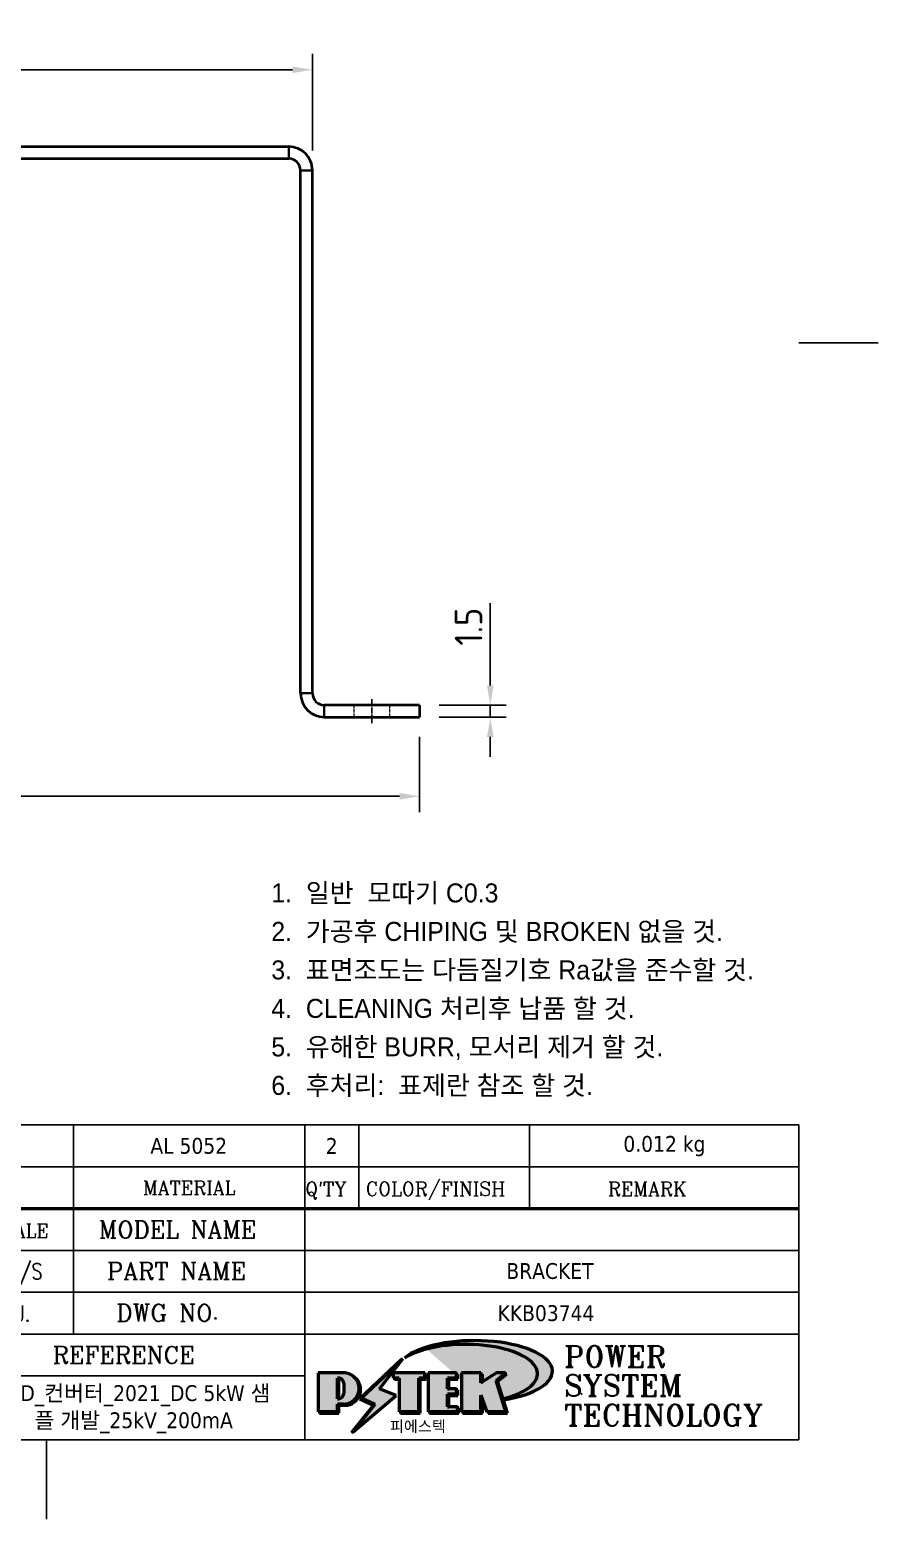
# Model space of a CAD drawing. Header units: millimetres. Extents: x 0 to 210, y 0 to 297.
# Drawn here: x 102.9 to 210, y 0 to 188 of the extents above; entities that cross this region are included whole.
import ezdxf
from ezdxf.enums import TextEntityAlignment as Align

# ---------------------------------------------------------------- set-up
doc = ezdxf.new("R2010")
doc.units = ezdxf.units.MM
doc.linetypes.add('CHAIN', pattern=[0.35429999999999995, 0.2362, -0.0295, 0.0591, -0.0295])
doc.linetypes.add('DASHED', pattern=[0.2067, 0.1654, -0.0413])
doc.layers.get('0').update_dxf_attribs({"color": 3, "lineweight": 25})
for name, color, linetype, lineweight in [('가려진 것(ISO)', 2, 'DASHED', 18), ('가시적인 것(ISO)', 3, 'Continuous', 40), ('가시적인 좁은 것(ISO)', 3, 'Continuous', 35), ('경계(ISO)', 7, 'Continuous', 25), ('기호(ISO)', 5, 'Continuous', 25), ('제목(ISO)', 5, 'Continuous', 50), ('중심선(ISO)', 1, 'Continuous', 25), ('치수(ISO)', 2, 'Continuous', 25), ('해치(ISO)', 7, 'Continuous', 18)]:
    doc.layers.add(name, color=color, linetype=linetype, lineweight=lineweight)
doc.styles.add('HAN_291', font='')
doc.styles.add('HAN_370', font='', dxfattribs={"width": 2})
doc.styles.add('ISO Proportional', font='arial.ttf')
doc.styles.add('RC_284', font='ROMANC.shx')
doc.styles.add('RC_287', font='ROMANC.shx')
doc.styles.add('RC_292', font='ROMANC.shx')
doc.styles.add('ROMANT_294', font='romant.shx')
doc.styles.add('치수 텍스트_PSTEK_POSCO', font='isocp.shx')
doc.styles.add('텍스트 스타일198', font='tahoma.ttf')
doc.styles.add('텍스트 스타일333', font='ROMANC.shx', dxfattribs={"width": 0.800000011920929})
doc.styles.get('HAN_291').set_extended_font_data('GulimChe')
doc.styles.get('HAN_370').set_extended_font_data('GulimChe')
doc.dimstyles.new('치수_PSTEK_POSCO', dxfattribs={"dimtxt": 3.5, "dimasz": 2.5, "dimexe": 2, "dimexo": 2.5, "dimgap": 1, "dimtad": 1, "dimrnd": 1e-08, "dimdsep": 46, "dimtxsty": '치수 텍스트_PSTEK_POSCO', "dimcen": 0.09, "dimdle": 10, "dimclrd": 7, "dimclre": 7, "dimclrt": 2, "dimadec": 1, "dimazin": 2, "dimtfac": 1, "dimtmove": 0, "dimatfit": 3, "dimfxl": 0, "dimtolj": 1, "dimlwd": -1, "dimlwe": -1, "dimarcsym": 0})

# ---------------------------------------------------------------- blocks, each defined once
blk = doc.blocks.new('경계 Default Border')
at = {"layer": '경계(ISO)', "flags": 128}
for points in [[(210, 148.5000038146973), (200, 148.5000038146973)], [(105, 0), (105, 10)]]:
    blk.add_lwpolyline(points, dxfattribs=at)
blk = doc.blocks.new('제목 블록 PSTEK')
for color, points in [(252, [(317.2195697678507, 17.0593801673321), (322.0326348870767, 21.62682475217465), (322.2781991042243, 21.94392121864296), (317.0471853425802, 16.97985676345368), (318.7512090904202, 16.1899260703855), (316.0018030350395, 12.71868385740789), (316.3356552234328, 13.00206718743325), (318.9235935156908, 16.2694494742633)]), (5, [(321.6183518841322, 17.4193704504104), (319.5281351041078, 18.24969419629727), (322.4505835294948, 22.02344462252142), (317.2195697678507, 17.0593801673321), (318.9235935156908, 16.2694494742633), (316.1741874603099, 12.79820726128571)]), (1, [(324.4839107253602, 19.60711530335299), (325.2419748254881, 19.60711530335299), (325.2419748254881, 20.25857663940324), (321.2266040451076, 20.25857663940324), (321.2266040451076, 19.60711530335299), (321.9846681452406, 19.60711530335299), (321.9846681452406, 15.3430047401139), (324.4839107253602, 15.3430047401139)]), (252, [(321.9846681452406, 19.60711530335299), (321.4042753185749, 19.60711530335299), (321.4042753185749, 19.45905590879572), (321.9846681452406, 19.45905590879572)]), (252, [(324.6615819988275, 19.45905590879572), (325.4196460989604, 19.45905590879572), (325.4196460989604, 20.11051724484596), (325.2419748254881, 20.11051724484596), (325.2419748254881, 19.60711530335299), (324.4839107253602, 19.60711530335299), (324.4839107253602, 15.3430047401139), (322.1623394187076, 15.3430047401139), (322.1623394187076, 15.19494534555726), (324.6615819988275, 15.19494534555726)]), (1, [(329.2277337269622, 20.25857663940324), (325.65654113025, 20.25857663940324), (325.65654113025, 15.3430047401139), (329.3580259941756, 15.3430047401139), (329.3580259941756, 15.9944660761648), (328.1137701654877, 15.9944660761648), (328.1137701654877, 17.56360607323003), (329.2277337269622, 17.56360607323003), (329.2277337269622, 18.25543873810179), (328.1137701654877, 18.25543873810179), (328.1137701654877, 19.60711530335299), (329.2277337269622, 19.60711530335299)]), (252, [(328.2914414389548, 19.45905590879572), (329.4054050004294, 19.45905590879572), (329.4054050004294, 20.11051724484596), (329.2277337269622, 20.11051724484596), (329.2277337269622, 19.60711530335299), (328.1137701654877, 19.60711530335299), (328.1137701654877, 18.25543873810179), (328.2914414389548, 18.25543873810179)]), (1, [(332.3312149849806, 20.25857663940324), (329.8592894925411, 20.25857663940324), (329.8592894925411, 15.3430047401139), (332.3312149849806, 15.3430047401139), (332.3312149849806, 17.4318630164523), (333.0701931098801, 15.3430047401139), (335.4855464857051, 15.3430047401139), (334.2514536401189, 19.30614745124769), (335.4379594596742, 20.25857663940324), (334.3071782107978, 20.25857663940324), (332.3312149849806, 18.99741471888304)]), (252, [(332.5088862584528, 20.1105172448466), (332.3312149849806, 20.1105172448466), (332.3312149849806, 18.99741471888368), (332.5088862584528, 19.11081371413894)]), (252, [(335.6156307331414, 20.11051724484596), (335.2535118015555, 20.11051724484596), (334.2514536401189, 19.30614745124769), (335.4855464857051, 15.3430047401139), (333.1954852176545, 15.3430047401139), (333.2478643833523, 15.19494534555726), (335.6632177591723, 15.19494534555726), (334.4291249135862, 19.15808805669106)]), (252, [(328.2914414389548, 17.41554667867274), (329.4054050004294, 17.41554667867274), (329.4054050004294, 18.10737934354514), (329.2277337269622, 18.10737934354514), (329.2277337269622, 17.56360607323003), (328.1137701654877, 17.56360607323003), (328.1137701654877, 15.9944660761648), (328.2914414389548, 15.9944660761648)]), (252, [(332.5088862584528, 16.92964231796647), (332.3312149849806, 17.43186301645164), (332.3312149849806, 15.3430047401139), (330.0369607660135, 15.3430047401139), (330.0369607660135, 15.19494534555726), (332.5088862584528, 15.19494534555726)]), (252, [(329.5356972676428, 15.8464066816075), (329.3580259941756, 15.8464066816075), (329.3580259941756, 15.3430047401139), (325.8342124037171, 15.3430047401139), (325.8342124037171, 15.19494534555726), (329.5356972676428, 15.19494534555726)])]:
    blk.add_hatch(color=color).paths.add_polyline_path(points)
h = blk.add_hatch(color=1)
edge = h.paths.add_edge_path(flags=0)
edge.add_line((314.2242174273352, 19.60711530335299), (314.2242174273352, 17.00126995915134))
edge.add_line((314.2242174273352, 17.00126995915134), (314.3485873187598, 17.00126995915134))
edge.add_arc((314.3485873187598, 17.6527312952023), 0.6514613360509371, 270, 360)
edge.add_line((315.0000486548106, 17.6527312952023), (315.0000486548106, 18.95565396730211))
edge.add_arc((314.3485873187598, 18.95565396730212), 0.6514613360508712, 0, 90)
edge.add_line((314.3485873187598, 19.60711530335299), (314.2242174273352, 19.60711530335299))
edge = h.paths.add_edge_path()
edge.add_arc((314.9847713324306, 18.28938669179658), 1.969189947606664, 269.9999999999959, 450)
edge.add_line((314.9847713324306, 20.25857663940318), (311.7664314776902, 20.25857663940324))
edge.add_line((311.7664314776902, 20.25857663940324), (311.7664314776902, 15.3430047401139))
edge.add_line((311.7664314776902, 15.3430047401139), (314.2242174273352, 15.3430047401139))
edge.add_line((314.2242174273352, 15.3430047401139), (314.2242174273352, 16.32019674418991))
edge.add_line((314.2242174273352, 16.32019674418991), (314.9847713324307, 16.32019674418991))
h = blk.add_hatch(color=252)
edge = h.paths.add_edge_path()
edge.add_arc((314.9847713324309, 18.28938669179657), 1.969189947606666, 270, 406.8278729790604)
edge.add_arc((315.1624426058984, 18.1413272972396), 1.969189947606962, -90, 53.560984836317004, ccw=False)
edge.add_line((315.1624426058984, 16.17213734963263), (314.4018887008024, 16.17213734963263))
edge.add_line((314.4018887008024, 16.17213734963263), (314.4018887008024, 15.19494534555726))
edge.add_line((314.4018887008024, 15.19494534555726), (311.9441027511573, 15.19494534555726))
edge.add_line((311.9441027511573, 15.19494534555726), (311.9441027511573, 15.3430047401139))
edge.add_line((311.9441027511573, 15.3430047401139), (314.2242174273352, 15.3430047401139))
edge.add_line((314.2242174273352, 15.3430047401139), (314.2242174273352, 16.32019674418991))
edge.add_line((314.2242174273352, 16.32019674418991), (314.9847713324309, 16.32019674418991))
h = blk.add_hatch(color=252)
edge = h.paths.add_edge_path()
edge.add_line((314.4018887008024, 19.45905590879572), (314.5262585922315, 19.45905590879572))
edge.add_arc((314.5262585922314, 18.80759457274939), 0.6514613360463194, 60.4189348879147, 90.00000000000318, ccw=False)
edge.add_arc((314.3485873187602, 18.95565396730057), 0.6514613360524251, 39.96992292766206, 90.00000000009999)
edge.add_line((314.3485873187591, 19.60711530335307), (314.2242174273352, 19.60711530335298))
edge.add_line((314.2242174273352, 19.60711530335299), (314.2242174273352, 17.00126995915134))
edge.add_line((314.2242174273352, 17.00126995915134), (314.3485873187591, 17.00126995915134))
edge.add_arc((314.3485873187568, 17.652731295233), 0.6514613360816299, 270.0000000002, 274.6930825552478)
edge.add_line((314.4018887008024, 17.0034541317032), (314.4018887008024, 19.45905590879572))
at = {"layer": '해치(ISO)'}
h = blk.add_hatch(color=140, dxfattribs=at)
edge = h.paths.add_edge_path()
edge.add_ellipse((330.3660919371412, 20.15576403068321), major_axis=(9.100907360794343, 0), ratio=0.4069904968023172, start_angle=301.3098473703837, end_angle=507.7436900681698)
edge.add_ellipse((331.5340919371412, 20.4634168429492), major_axis=(-9.82350664112931, 0), ratio=0.3942600559756514, start_angle=111.51207141178469, end_angle=334.47025347086895, ccw=False)
edge.add_line((335.1363447531188, 16.8601935978785), (335.0955236905705, 16.99119398620872))
at = {"color": 180}
for p, q in [((182.475792979055, 11.79100474011392), (182.4757929790549, 51.56524660363496)), ((182.4757929790549, 51.56524660363496), (372.4757929537551, 51.56524660363496)), ((189.2651435055721, 51.56524660363496), (189.2651435055722, 41.00524660363494)), ((215.2152739891528, 41.00524660363494), (215.2152739891528, 51.56524660363496)), ((280.8758854511282, 51.56524660363496), (280.8758854511282, 41.00524660363494)), ((310.0881549537552, 51.56524660363496), (310.0881549537553, 41.00524660363494)), ((316.9044520275131, 51.56524660363496), (316.9044520275127, 41.00524660363494)), ((338.4566026226726, 51.56524660363496), (338.4566026226727, 41.00524660363494)), ((372.4757929537551, 51.56524660363496), (372.4757929537551, 11.79100474011389)), ((182.475792979055, 46.2852466036349), (372.4757929537551, 46.28524660363492)), ((182.475792979055, 41.00524660363493), (206.451475290024, 41.00524660363493)), ((222.9401812389276, 11.79100474011392), (222.9401812389276, 41.00524660363494)), ((239.4288871878316, 11.79100474011392), (239.4288871878316, 41.00524660363494)), ((255.9175931367356, 11.79100474011392), (255.9175931367356, 41.00524660363494)), ((268.6918866058747, 41.00524660363494), (268.6918866058747, 30.44524660363498)), ((280.8758854511282, 41.00524660363494), (280.8758854511282, 25.16524660363502)), ((310.088154953755, 41.00524660363494), (310.088154953755, 11.79100474011392)), ((182.475792979055, 35.72524660363497), (206.451475290024, 35.72524660363497)), ((198.8621818849491, 12.02524660363491), (198.8621818849491, 35.72524660363497)), ((206.451475290024, 35.72524660363497), (372.4757929537551, 35.72524660363497)), ((182.475792979055, 31.77524660363492), (206.451475290024, 31.77524660363492)), ((255.917593136736, 30.44524660363498), (372.4757929537552, 30.44524660363501)), ((182.475792979055, 27.82524660363487), (206.451475290024, 27.82524660363487)), ((255.9175931367359, 25.16524660363502), (372.4757929537552, 25.165246603635)), ((268.6918866058744, 25.16524660363502), (268.6918866058744, 11.79100474011392)), ((182.475792979055, 23.87524660363505), (206.451475290024, 23.87524660363505)), ((182.475792979055, 19.92524660363478), (206.451475290024, 19.92524660363478)), ((255.9175931367359, 19.88524660363481), (310.0881549537553, 19.88524660363481)), ((182.475792979055, 15.97524660363496), (206.451475290024, 15.97524660363496)), ((206.451475290024, 16.74100474011396), (255.9175931367359, 16.74100474011396)), ((182.475792979055, 11.79100474011392), (372.4757929537551, 11.79100474011389))]:
    blk.add_line(p, q, dxfattribs=at)
at = {"color": 7, "lineweight": 50}
for p, q in [((206.4514752900237, 11.79100474011392), (206.4514752900237, 41.00524660363494)), ((206.451475290024, 41.00524660363494), (372.4757929537551, 41.00524660363496))]:
    blk.add_line(p, q, dxfattribs=at)
at = {"color": 7}
for p, q in [((322.2781991042243, 21.94392121864296), (317.0471853425802, 16.97985676345368)), ((322.4505835294948, 22.02344462252142), (317.2195697678507, 17.0593801673321)), ((317.2195697678507, 17.0593801673321), (322.0326348870767, 21.62682475217465)), ((319.5281351041078, 18.24969419629727), (322.4505835294948, 22.02344462252142)), ((322.0326348870767, 21.62682475217465), (322.2781991042243, 21.94392121864296)), ((311.7664314776902, 20.25900474011391), (311.7664314776902, 15.34300474011391)), ((314.9847713324309, 20.25857663940324), (311.7664314776902, 20.25857663940324)), ((314.9847713324309, 20.25857663940324), (311.7664314776902, 20.25857663940324)), ((311.7664314776902, 20.25857663940324), (311.7664314776902, 15.3430047401139)), ((314.2242174273352, 17.00126995915134), (314.2242174273352, 19.60711530335299)), ((314.2242174273352, 19.60711530335299), (314.3485873187591, 19.60711530335299)), ((314.3485873187591, 19.60711530335299), (314.2242174273352, 19.60711530335299)), ((314.2242174273352, 19.60711530335299), (314.2242174273352, 17.00126995915134)), ((314.2242174273352, 17.00126995915134), (314.2242174273352, 19.60711530335299)), ((314.2242174273352, 19.60711530335299), (314.3485873187591, 19.60711530335299)), ((314.4018887008024, 19.45905590879572), (314.5262585922314, 19.45905590879572)), ((314.4018887008024, 17.0034541317032), (314.4018887008024, 19.45905590879572)), ((315.0000486548106, 18.95565396730275), (315.0000486548106, 17.65273129520161)), ((315.0000486548106, 18.95565396730275), (315.0000486548106, 17.65273129520161)), ((325.2419748254881, 20.25857663940324), (321.2266040451076, 20.25857663940324)), ((321.2266040451076, 20.25857663940324), (321.2266040451076, 19.60711530335299)), ((325.2419748254881, 20.25857663940324), (321.2266040451076, 20.25857663940324)), ((321.2266040451076, 20.25857663940324), (321.2266040451076, 19.60711530335299)), ((321.2266040451076, 19.60711530335299), (321.9846681452406, 19.60711530335299)), ((321.2266040451076, 19.60711530335299), (321.9846681452406, 19.60711530335299)), ((321.4042753185749, 19.60711530335299), (321.4042753185749, 19.45905590879572)), ((321.9846681452406, 19.60711530335299), (321.4042753185749, 19.60711530335299)), ((321.4042753185749, 19.45905590879572), (321.9846681452406, 19.45905590879572)), ((321.9846681452406, 19.60711530335299), (321.9846681452406, 15.3430047401139)), ((321.9846681452406, 19.45905590879572), (321.9846681452406, 19.60711530335299)), ((321.9846681452406, 19.60711530335299), (321.9846681452406, 15.3430047401139)), ((324.4839107253602, 19.60711530335299), (325.2419748254881, 19.60711530335299)), ((324.4839107253602, 15.3430047401139), (324.4839107253602, 19.60711530335299)), ((325.2419748254881, 19.60711530335299), (324.4839107253602, 19.60711530335299)), ((324.4839107253602, 19.60711530335299), (324.4839107253602, 15.3430047401139)), ((324.4839107253602, 19.60711530335299), (325.2419748254881, 19.60711530335299)), ((324.4839107253602, 15.3430047401139), (324.4839107253602, 19.60711530335299)), ((324.6615819988275, 19.45905590879572), (325.4196460989604, 19.45905590879572)), ((324.6615819988275, 15.19494534555726), (324.6615819988275, 19.45905590879572)), ((325.2419748254881, 19.60711530335299), (325.2419748254881, 20.25857663940324)), ((325.2419748254881, 19.60711530335299), (325.2419748254881, 20.25857663940324)), ((325.4196460989604, 20.11051724484596), (325.2419748254881, 20.11051724484596)), ((325.2419748254881, 20.11051724484596), (325.2419748254881, 19.60711530335299)), ((325.4196460989604, 19.45905590879572), (325.4196460989604, 20.11051724484596)), ((329.2277337269622, 20.25857663940324), (325.65654113025, 20.25857663940324)), ((325.65654113025, 20.25857663940324), (325.65654113025, 15.3430047401139)), ((325.65654113025, 20.25857663940324), (325.65654113025, 15.3430047401139)), ((329.2277337269622, 20.25857663940324), (325.65654113025, 20.25857663940324)), ((328.1137701654877, 18.25543873810179), (328.1137701654877, 19.60711530335299)), ((328.1137701654877, 19.60711530335299), (329.2277337269622, 19.60711530335299)), ((329.2277337269622, 19.60711530335299), (328.1137701654877, 19.60711530335299)), ((328.1137701654877, 19.60711530335299), (328.1137701654877, 18.25543873810179)), ((328.1137701654877, 18.25543873810179), (328.1137701654877, 19.60711530335299)), ((328.1137701654877, 19.60711530335299), (329.2277337269622, 19.60711530335299)), ((328.2914414389548, 18.25543873810179), (328.2914414389548, 19.45905590879572)), ((328.2914414389548, 19.45905590879572), (329.4054050004294, 19.45905590879572)), ((329.2277337269622, 19.60711530335299), (329.2277337269622, 20.25857663940324)), ((329.2277337269622, 19.60711530335299), (329.2277337269622, 20.25857663940324)), ((329.4054050004294, 20.11051724484596), (329.2277337269622, 20.11051724484596)), ((329.2277337269622, 20.11051724484596), (329.2277337269622, 19.60711530335299)), ((329.4054050004294, 19.45905590879572), (329.4054050004294, 20.11051724484596)), ((332.3312149849806, 20.25857663940324), (329.8592894925411, 20.25857663940324)), ((329.8592894925411, 20.25857663940324), (329.8592894925411, 15.3430047401139)), ((329.8592894925411, 20.25857663940324), (329.8592894925411, 15.3430047401139)), ((332.3312149849806, 20.25857663940324), (329.8592894925411, 20.25857663940324)), ((334.3071782107978, 20.25857663940324), (332.3312149849806, 18.99741471888304)), ((332.3312149849806, 18.99741471888304), (332.3312149849806, 20.25857663940324)), ((334.3071782107978, 20.25857663940324), (332.3312149849806, 18.99741471888304)), ((332.3312149849806, 18.99741471888304), (332.3312149849806, 20.25857663940324)), ((332.5088862584528, 20.1105172448466), (332.3312149849806, 20.1105172448466)), ((332.3312149849806, 20.1105172448466), (332.3312149849806, 18.99741471888368)), ((332.3312149849806, 18.99741471888368), (332.5088862584528, 19.11081371413894)), ((332.5088862584528, 19.11081371413894), (332.5088862584528, 20.1105172448466)), ((334.2514536401189, 19.30614745124769), (335.4379594596742, 20.25857663940324)), ((334.2514536401189, 19.30614745124769), (335.4379594596742, 20.25857663940324)), ((335.2535118015555, 20.11051724484596), (334.2514536401189, 19.30614745124769)), ((335.4855464857051, 15.3430047401139), (334.2514536401189, 19.30614745124769)), ((334.2514536401189, 19.30614745124769), (335.4855464857051, 15.3430047401139)), ((335.4855464857051, 15.3430047401139), (334.2514536401189, 19.30614745124769)), ((335.4379594596742, 20.25857663940324), (334.3071782107978, 20.25857663940324)), ((335.4379594596742, 20.25857663940324), (334.3071782107978, 20.25857663940324)), ((334.4291249135862, 19.15808805669104), (335.6156307331414, 20.11051724484596)), ((335.6632177591723, 15.19494534555726), (334.4291249135862, 19.15808805669104)), ((335.6156307331414, 20.11051724484596), (335.2535118015555, 20.11051724484596)), ((314.3485873187591, 17.00126995915134), (314.2242174273352, 17.00126995915134)), ((314.2242174273352, 17.00126995915134), (314.3485873187591, 17.00126995915134)), ((314.3485873187591, 17.00126995915134), (314.2242174273352, 17.00126995915134)), ((316.1741874603099, 12.79820726128571), (321.6183518841322, 17.4193704504104)), ((317.0471853425802, 16.97985676345368), (318.7512090904202, 16.1899260703855)), ((318.9235935156908, 16.2694494742633), (317.2195697678507, 17.0593801673321)), ((317.2195697678507, 17.0593801673321), (318.9235935156908, 16.2694494742633)), ((321.6183518841322, 17.4193704504104), (319.5281351041078, 18.24969419629727)), ((329.2277337269622, 18.25543873810179), (328.1137701654877, 18.25543873810179)), ((328.1137701654877, 18.25543873810179), (328.2914414389548, 18.25543873810179)), ((329.2277337269622, 18.25543873810179), (328.1137701654877, 18.25543873810179)), ((328.1137701654877, 17.56360607323003), (329.2277337269622, 17.56360607323003)), ((328.1137701654877, 15.9944660761648), (328.1137701654877, 17.56360607323003)), ((329.2277337269622, 17.56360607323003), (328.1137701654877, 17.56360607323003)), ((328.1137701654877, 17.56360607323003), (328.1137701654877, 15.9944660761648)), ((328.1137701654877, 17.56360607323003), (329.2277337269622, 17.56360607323003)), ((328.1137701654877, 15.9944660761648), (328.1137701654877, 17.56360607323003)), ((328.2914414389548, 15.9944660761648), (328.2914414389548, 17.41554667867274)), ((328.2914414389548, 17.41554667867274), (329.4054050004294, 17.41554667867274)), ((329.2277337269622, 17.56360607323003), (329.2277337269622, 18.25543873810179)), ((329.2277337269622, 17.56360607323003), (329.2277337269622, 18.25543873810179)), ((329.4054050004294, 18.10737934354514), (329.2277337269622, 18.10737934354514)), ((329.2277337269622, 18.10737934354514), (329.2277337269622, 17.56360607323003)), ((329.4054050004294, 17.41554667867274), (329.4054050004294, 18.10737934354514)), ((332.3312149849806, 17.4318630164523), (333.0701931098801, 15.3430047401139)), ((332.3312149849806, 15.3430047401139), (332.3312149849806, 17.4318630164523)), ((332.5088862584528, 16.92964231796647), (332.3312149849806, 17.43186301645164)), ((332.3312149849806, 17.43186301645164), (332.3312149849806, 15.3430047401139)), ((332.3312149849806, 17.4318630164523), (333.0701931098801, 15.3430047401139)), ((332.3312149849806, 15.3430047401139), (332.3312149849806, 17.4318630164523)), ((332.5088862584528, 15.19494534555726), (332.5088862584528, 16.92964231796647)), ((345.0447381189468, 17.50375595811051), (344.9867755289346, 17.689895936919)), ((311.7664314776902, 15.3430047401139), (314.2242174273352, 15.3430047401139)), ((311.7664314776902, 15.3430047401139), (314.2242174273352, 15.3430047401139)), ((314.2242174273352, 15.3430047401139), (311.9441027511573, 15.3430047401139)), ((311.9441027511573, 15.3430047401139), (311.9441027511573, 15.19494534555726)), ((311.9441027511573, 15.19494534555726), (314.4018887008024, 15.19494534555726)), ((314.2242174273352, 16.32019674418991), (314.9847713324309, 16.32019674418991)), ((314.2242174273352, 15.3430047401139), (314.2242174273352, 16.32019674418991)), ((314.9847713324309, 16.32019674418991), (314.2242174273352, 16.32019674418991)), ((314.2242174273352, 16.32019674418991), (314.2242174273352, 15.3430047401139)), ((314.2242174273352, 16.32019674418991), (314.9847713324309, 16.32019674418991)), ((314.2242174273352, 15.3430047401139), (314.2242174273352, 16.32019674418991)), ((314.4018887008024, 16.17213734963263), (315.162442605898, 16.17213734963263)), ((314.4018887008024, 15.19494534555726), (314.4018887008024, 16.17213734963263)), ((318.7512090904202, 16.1899260703855), (316.0018030350395, 12.71868385740789)), ((318.9235935156908, 16.2694494742633), (316.1741874603099, 12.79820726128571)), ((316.3356552234328, 13.00206718743325), (318.9235935156908, 16.2694494742633)), ((321.9846681452406, 15.3430047401139), (324.4839107253602, 15.3430047401139)), ((321.9846681452406, 15.3430047401139), (324.4839107253602, 15.3430047401139)), ((324.4839107253602, 15.3430047401139), (322.1623394187076, 15.3430047401139)), ((322.1623394187076, 15.3430047401139), (322.1623394187076, 15.19494534555726)), ((322.1623394187076, 15.19494534555726), (324.6615819988275, 15.19494534555726)), ((325.65654113025, 15.3430047401139), (329.3580259941756, 15.3430047401139)), ((325.65654113025, 15.3430047401139), (329.3580259941756, 15.3430047401139)), ((329.3580259941756, 15.3430047401139), (325.8342124037171, 15.3430047401139)), ((325.8342124037171, 15.3430047401139), (325.8342124037171, 15.19494534555726)), ((325.8342124037171, 15.19494534555726), (329.5356972676428, 15.19494534555726)), ((329.3580259941756, 15.9944660761648), (328.1137701654877, 15.9944660761648)), ((328.1137701654877, 15.9944660761648), (328.2914414389548, 15.9944660761648)), ((329.3580259941756, 15.9944660761648), (328.1137701654877, 15.9944660761648)), ((329.3580259941756, 15.3430047401139), (329.3580259941756, 15.9944660761648)), ((329.3580259941756, 15.3430047401139), (329.3580259941756, 15.9944660761648)), ((329.5356972676428, 15.8464066816075), (329.3580259941756, 15.8464066816075)), ((329.3580259941756, 15.8464066816075), (329.3580259941756, 15.3430047401139)), ((329.5356972676428, 15.19494534555726), (329.5356972676428, 15.8464066816075)), ((329.8592894925411, 15.3430047401139), (332.3312149849806, 15.3430047401139)), ((329.8592894925411, 15.3430047401139), (332.3312149849806, 15.3430047401139)), ((332.3312149849806, 15.3430047401139), (330.0369607660135, 15.3430047401139)), ((330.0369607660135, 15.3430047401139), (330.0369607660135, 15.19494534555726)), ((330.0369607660135, 15.19494534555726), (332.5088862584528, 15.19494534555726)), ((333.0701931098801, 15.3430047401139), (335.4855464857051, 15.3430047401139)), ((333.0701931098801, 15.3430047401139), (335.4855464857051, 15.3430047401139)), ((335.4855464857051, 15.3430047401139), (333.1954852176545, 15.3430047401139)), ((333.1954852176545, 15.3430047401139), (333.2478643833523, 15.19494534555726)), ((333.2478643833523, 15.19494534555726), (335.6632177591723, 15.19494534555726)), ((316.0018030350395, 12.71868385740789), (316.3356552234328, 13.00206718743325))]:
    blk.add_line(p, q, dxfattribs=at)
at = {"color": 5}
for p, q in [((322.4505835294948, 22.02344462252142), (317.2195697678507, 17.0593801673321)), ((319.5281351041078, 18.24969419629727), (322.4505835294948, 22.02344462252142)), ((316.1741874603099, 12.79820726128571), (321.6183518841322, 17.4193704504104)), ((317.2195697678507, 17.0593801673321), (318.9235935156908, 16.2694494742633)), ((321.6183518841322, 17.4193704504104), (319.5281351041078, 18.24969419629727)), ((318.9235935156908, 16.2694494742633), (316.1741874603099, 12.79820726128571))]:
    blk.add_line(p, q, dxfattribs=at)
at = {"color": 1}
for p, q in [((314.9847713324309, 20.25857663940324), (311.7664314776902, 20.25857663940324)), ((311.7664314776902, 20.25857663940324), (311.7664314776902, 15.3430047401139)), ((314.2242174273352, 17.00126995915134), (314.2242174273352, 19.60711530335299)), ((314.2242174273352, 19.60711530335299), (314.3485873187591, 19.60711530335299)), ((315.0000486548106, 18.95565396730275), (315.0000486548106, 17.65273129520161)), ((325.2419748254881, 20.25857663940324), (321.2266040451076, 20.25857663940324)), ((321.2266040451076, 20.25857663940324), (321.2266040451076, 19.60711530335299)), ((321.2266040451076, 19.60711530335299), (321.9846681452406, 19.60711530335299)), ((321.9846681452406, 19.60711530335299), (321.9846681452406, 15.3430047401139)), ((324.4839107253602, 19.60711530335299), (325.2419748254881, 19.60711530335299)), ((324.4839107253602, 15.3430047401139), (324.4839107253602, 19.60711530335299)), ((325.2419748254881, 19.60711530335299), (325.2419748254881, 20.25857663940324)), ((329.2277337269622, 20.25857663940324), (325.65654113025, 20.25857663940324)), ((325.65654113025, 20.25857663940324), (325.65654113025, 15.3430047401139)), ((328.1137701654877, 18.25543873810179), (328.1137701654877, 19.60711530335299)), ((328.1137701654877, 19.60711530335299), (329.2277337269622, 19.60711530335299)), ((329.2277337269622, 19.60711530335299), (329.2277337269622, 20.25857663940324)), ((332.3312149849806, 20.25857663940324), (329.8592894925411, 20.25857663940324)), ((329.8592894925411, 20.25857663940324), (329.8592894925411, 15.3430047401139)), ((334.3071782107978, 20.25857663940324), (332.3312149849806, 18.99741471888304)), ((332.3312149849806, 18.99741471888304), (332.3312149849806, 20.25857663940324)), ((334.2514536401189, 19.30614745124769), (335.4379594596742, 20.25857663940324)), ((335.4855464857051, 15.3430047401139), (334.2514536401189, 19.30614745124769)), ((335.4379594596742, 20.25857663940324), (334.3071782107978, 20.25857663940324)), ((314.3485873187591, 17.00126995915134), (314.2242174273352, 17.00126995915134)), ((329.2277337269622, 18.25543873810179), (328.1137701654877, 18.25543873810179)), ((328.1137701654877, 17.56360607323003), (329.2277337269622, 17.56360607323003)), ((328.1137701654877, 15.9944660761648), (328.1137701654877, 17.56360607323003)), ((329.2277337269622, 17.56360607323003), (329.2277337269622, 18.25543873810179)), ((332.3312149849806, 17.4318630164523), (333.0701931098801, 15.3430047401139)), ((332.3312149849806, 15.3430047401139), (332.3312149849806, 17.4318630164523)), ((311.7664314776902, 15.3430047401139), (314.2242174273352, 15.3430047401139)), ((314.2242174273352, 16.32019674418991), (314.9847713324309, 16.32019674418991)), ((314.2242174273352, 15.3430047401139), (314.2242174273352, 16.32019674418991)), ((321.9846681452406, 15.3430047401139), (324.4839107253602, 15.3430047401139)), ((325.65654113025, 15.3430047401139), (329.3580259941756, 15.3430047401139)), ((329.3580259941756, 15.9944660761648), (328.1137701654877, 15.9944660761648)), ((329.3580259941756, 15.3430047401139), (329.3580259941756, 15.9944660761648)), ((329.8592894925411, 15.3430047401139), (332.3312149849806, 15.3430047401139)), ((333.0701931098801, 15.3430047401139), (335.4855464857051, 15.3430047401139))]:
    blk.add_line(p, q, dxfattribs=at)
at = {"color": 7}
for centre, radius, start, end in [((314.3485873187598, 18.95565396730211), 0.6514613360508712, 0, 90), ((314.3485873187602, 18.95565396730057), 0.6514613360524251, 39.96992292766117, 90), ((314.3485873187598, 18.95565396730212), 0.6514613360508712, 0, 90), ((314.5262585922314, 18.80759457274939), 0.6514613360463193, 60.41893488791137, 90), ((314.9847713324309, 18.28938669179658), 1.969189947606665, 270, 90), ((314.9847713324309, 18.28938669179658), 1.969189947606665, 270, 90), ((314.9847713324307, 18.2893866917965), 1.969189947606594, 270, 46.82787297909833), ((315.1624426058984, 18.1413272972396), 1.969189947606961, 270, 53.56098483636067), ((314.3485873187597, 17.65273129520228), 0.6514613360509381, 270, 0), ((314.3485873187598, 17.6527312952023), 0.6514613360509381, 270, 0), ((314.3485873187568, 17.652731295233), 0.6514613360816299, 270, 274.6930825552478)]:
    blk.add_arc(centre, radius, start, end, dxfattribs=at)
at = {"color": 1}
for centre, radius, start, end in [((314.3485873187598, 18.95565396730211), 0.6514613360508712, 0, 90), ((314.9847713324309, 18.28938669179657), 1.969189947606665, 270, 90), ((314.3485873187598, 17.6527312952023), 0.6514613360509381, 270, 0)]:
    blk.add_arc(centre, radius, start, end, dxfattribs=at)
at = {"layer": '제목(ISO)', "lineweight": 18}
blk.add_line((182.475792979055, 35.72500474011393), (182.475792979055, 11.79100474011392), dxfattribs=at)
at = {"layer": '제목(ISO)'}
for p, q in [((322.2781991042243, 21.94392121864296), (317.0471853425802, 16.97985676345368)), ((322.4505835294948, 22.02344462252142), (317.2195697678507, 17.0593801673321)), ((317.2195697678507, 17.0593801673321), (322.0326348870767, 21.62682475217465)), ((319.5281351041078, 18.24969419629727), (322.4505835294948, 22.02344462252142)), ((322.0326348870767, 21.62682475217465), (322.2781991042243, 21.94392121864296)), ((314.9847713324306, 20.25857663940324), (311.7664314776902, 20.25857663940324)), ((311.7664314776902, 20.25857663940324), (311.7664314776902, 15.3430047401139)), ((314.2242174273352, 17.00126995915134), (314.2242174273352, 19.60711530335299)), ((314.2242174273352, 19.60711530335299), (314.3485873187598, 19.60711530335299)), ((314.3485873187591, 19.60711530335299), (314.2242174273352, 19.60711530335299)), ((314.2242174273352, 19.60711530335299), (314.2242174273352, 17.00126995915134)), ((314.4018887008024, 19.45905590879572), (314.5262585922314, 19.45905590879572)), ((314.4018887008024, 17.0034541317032), (314.4018887008024, 19.45905590879572)), ((315.0000486548106, 18.95565396730211), (315.0000486548106, 17.6527312952023)), ((325.2419748254881, 20.25857663940324), (321.2266040451076, 20.25857663940324)), ((321.2266040451076, 20.25857663940324), (321.2266040451076, 19.60711530335299)), ((321.2266040451076, 19.60711530335299), (321.9846681452406, 19.60711530335299)), ((321.9846681452406, 19.60711530335299), (321.4042753185749, 19.60711530335299)), ((321.4042753185749, 19.60711530335299), (321.4042753185749, 19.45905590879572)), ((321.4042753185749, 19.45905590879572), (321.9846681452406, 19.45905590879572)), ((321.9846681452406, 19.60711530335299), (321.9846681452406, 15.3430047401139)), ((321.9846681452406, 19.45905590879572), (321.9846681452406, 19.60711530335299)), ((324.4839107253602, 19.60711530335299), (325.2419748254881, 19.60711530335299)), ((324.4839107253602, 15.3430047401139), (324.4839107253602, 19.60711530335299)), ((325.2419748254881, 19.60711530335299), (324.4839107253602, 19.60711530335299)), ((324.4839107253602, 19.60711530335299), (324.4839107253602, 15.3430047401139)), ((324.6615819988275, 19.45905590879572), (325.4196460989604, 19.45905590879572)), ((324.6615819988275, 15.19494534555726), (324.6615819988275, 19.45905590879572)), ((325.2419748254881, 19.60711530335299), (325.2419748254881, 20.25857663940324)), ((325.4196460989604, 20.11051724484596), (325.2419748254881, 20.11051724484596)), ((325.2419748254881, 20.11051724484596), (325.2419748254881, 19.60711530335299)), ((325.4196460989604, 19.45905590879572), (325.4196460989604, 20.11051724484596)), ((329.2277337269622, 20.25857663940324), (325.65654113025, 20.25857663940324)), ((325.65654113025, 20.25857663940324), (325.65654113025, 15.3430047401139)), ((328.1137701654877, 18.25543873810179), (328.1137701654877, 19.60711530335299)), ((328.1137701654877, 19.60711530335299), (329.2277337269622, 19.60711530335299)), ((329.2277337269622, 19.60711530335299), (328.1137701654877, 19.60711530335299)), ((328.1137701654877, 19.60711530335299), (328.1137701654877, 18.25543873810179)), ((328.2914414389548, 19.45905590879572), (329.4054050004294, 19.45905590879572)), ((328.2914414389548, 18.25543873810179), (328.2914414389548, 19.45905590879572)), ((329.2277337269622, 19.60711530335299), (329.2277337269622, 20.25857663940324)), ((329.4054050004294, 20.11051724484596), (329.2277337269622, 20.11051724484596)), ((329.2277337269622, 20.11051724484596), (329.2277337269622, 19.60711530335299)), ((329.4054050004294, 19.45905590879572), (329.4054050004294, 20.11051724484596)), ((332.3312149849806, 20.25857663940324), (329.8592894925411, 20.25857663940324)), ((329.8592894925411, 20.25857663940324), (329.8592894925411, 15.3430047401139)), ((334.3071782107978, 20.25857663940324), (332.3312149849806, 18.99741471888304)), ((332.3312149849806, 18.99741471888304), (332.3312149849806, 20.25857663940324)), ((332.5088862584528, 20.1105172448466), (332.3312149849806, 20.1105172448466)), ((332.3312149849806, 20.1105172448466), (332.3312149849806, 18.99741471888368)), ((332.3312149849806, 18.99741471888368), (332.5088862584528, 19.11081371413894)), ((332.5088862584528, 19.11081371413894), (332.5088862584528, 20.1105172448466)), ((334.2514536401189, 19.30614745124769), (335.4379594596742, 20.25857663940324)), ((335.2535118015555, 20.11051724484596), (334.2514536401189, 19.30614745124769)), ((335.4855464857051, 15.3430047401139), (334.2514536401189, 19.30614745124769)), ((334.2514536401189, 19.30614745124769), (335.4855464857051, 15.3430047401139)), ((335.4379594596742, 20.25857663940324), (334.3071782107978, 20.25857663940324)), ((334.4291249135862, 19.15808805669106), (335.6156307331414, 20.11051724484596)), ((335.6632177591723, 15.19494534555726), (334.4291249135862, 19.15808805669106)), ((335.6156307331414, 20.11051724484596), (335.2535118015555, 20.11051724484596)), ((314.3485873187598, 17.00126995915134), (314.2242174273352, 17.00126995915134)), ((314.2242174273352, 17.00126995915134), (314.3485873187591, 17.00126995915134)), ((316.1741874603099, 12.79820726128571), (321.6183518841322, 17.4193704504104)), ((317.0471853425802, 16.97985676345368), (318.7512090904202, 16.1899260703855)), ((317.2195697678507, 17.0593801673321), (318.9235935156908, 16.2694494742633)), ((318.9235935156908, 16.2694494742633), (317.2195697678507, 17.0593801673321)), ((321.6183518841322, 17.4193704504104), (319.5281351041078, 18.24969419629727)), ((329.2277337269622, 18.25543873810179), (328.1137701654877, 18.25543873810179)), ((328.1137701654877, 18.25543873810179), (328.2914414389548, 18.25543873810179)), ((328.1137701654877, 15.9944660761648), (328.1137701654877, 17.56360607323003)), ((328.1137701654877, 17.56360607323003), (329.2277337269622, 17.56360607323003)), ((329.2277337269622, 17.56360607323003), (328.1137701654877, 17.56360607323003)), ((328.1137701654877, 17.56360607323003), (328.1137701654877, 15.9944660761648)), ((328.2914414389548, 17.41554667867274), (329.4054050004294, 17.41554667867274)), ((328.2914414389548, 15.9944660761648), (328.2914414389548, 17.41554667867274)), ((329.2277337269622, 17.56360607323003), (329.2277337269622, 18.25543873810179)), ((329.4054050004294, 18.10737934354514), (329.2277337269622, 18.10737934354514)), ((329.2277337269622, 18.10737934354514), (329.2277337269622, 17.56360607323003)), ((329.4054050004294, 17.41554667867274), (329.4054050004294, 18.10737934354514)), ((332.3312149849806, 15.3430047401139), (332.3312149849806, 17.4318630164523)), ((332.3312149849806, 17.4318630164523), (333.0701931098801, 15.3430047401139)), ((332.5088862584528, 16.92964231796647), (332.3312149849806, 17.43186301645164)), ((332.3312149849806, 17.43186301645164), (332.3312149849806, 15.3430047401139)), ((332.5088862584528, 15.19494534555726), (332.5088862584528, 16.92964231796647)), ((311.7664314776902, 15.3430047401139), (314.2242174273352, 15.3430047401139)), ((314.2242174273352, 15.3430047401139), (311.9441027511573, 15.3430047401139)), ((311.9441027511573, 15.3430047401139), (311.9441027511573, 15.19494534555726)), ((311.9441027511573, 15.19494534555726), (314.4018887008024, 15.19494534555726)), ((314.2242174273352, 15.3430047401139), (314.2242174273352, 16.32019674418991)), ((314.2242174273352, 16.32019674418991), (314.9847713324307, 16.32019674418991)), ((314.9847713324309, 16.32019674418991), (314.2242174273352, 16.32019674418991)), ((314.2242174273352, 16.32019674418991), (314.2242174273352, 15.3430047401139)), ((314.4018887008024, 15.19494534555726), (314.4018887008024, 16.17213734963263)), ((314.4018887008024, 16.17213734963263), (315.1624426058984, 16.17213734963263)), ((318.7512090904202, 16.1899260703855), (316.0018030350395, 12.71868385740789)), ((318.9235935156908, 16.2694494742633), (316.1741874603099, 12.79820726128571)), ((316.3356552234328, 13.00206718743325), (318.9235935156908, 16.2694494742633)), ((321.9846681452406, 15.3430047401139), (324.4839107253602, 15.3430047401139)), ((324.4839107253602, 15.3430047401139), (322.1623394187076, 15.3430047401139)), ((322.1623394187076, 15.3430047401139), (322.1623394187076, 15.19494534555726)), ((322.1623394187076, 15.19494534555726), (324.6615819988275, 15.19494534555726)), ((325.65654113025, 15.3430047401139), (329.3580259941756, 15.3430047401139)), ((329.3580259941756, 15.3430047401139), (325.8342124037171, 15.3430047401139)), ((325.8342124037171, 15.3430047401139), (325.8342124037171, 15.19494534555726)), ((325.8342124037171, 15.19494534555726), (329.5356972676428, 15.19494534555726)), ((329.3580259941756, 15.9944660761648), (328.1137701654877, 15.9944660761648)), ((328.1137701654877, 15.9944660761648), (328.2914414389548, 15.9944660761648)), ((329.3580259941756, 15.3430047401139), (329.3580259941756, 15.9944660761648)), ((329.5356972676428, 15.8464066816075), (329.3580259941756, 15.8464066816075)), ((329.3580259941756, 15.8464066816075), (329.3580259941756, 15.3430047401139)), ((329.5356972676428, 15.19494534555726), (329.5356972676428, 15.8464066816075)), ((329.8592894925411, 15.3430047401139), (332.3312149849806, 15.3430047401139)), ((332.3312149849806, 15.3430047401139), (330.0369607660135, 15.3430047401139)), ((330.0369607660135, 15.3430047401139), (330.0369607660135, 15.19494534555726)), ((330.0369607660135, 15.19494534555726), (332.5088862584528, 15.19494534555726)), ((333.0701931098801, 15.3430047401139), (335.4855464857051, 15.3430047401139)), ((335.4855464857051, 15.3430047401139), (333.1954852176545, 15.3430047401139)), ((333.1954852176545, 15.3430047401139), (333.2478643833523, 15.19494534555726)), ((333.2478643833523, 15.19494534555726), (335.6632177591723, 15.19494534555726)), ((316.0018030350395, 12.71868385740789), (316.3356552234328, 13.00206718743325))]:
    blk.add_line(p, q, dxfattribs=at)
at = {"layer": '제목(ISO)', "color": 4}
blk.add_line((335.1363447531188, 16.8601935978785), (335.0955236905705, 16.99119398620872), dxfattribs=at)
at = {"layer": '제목(ISO)'}
for centre, radius, start, end in [((314.3485873187598, 18.95565396730212), 0.6514613360508712, 0, 90), ((314.3485873187602, 18.95565396730057), 0.6514613360524251, 39.96992292766117, 90), ((314.5262585922314, 18.80759457274939), 0.6514613360463193, 60.41893488791137, 90), ((314.9847713324306, 18.28938669179658), 1.969189947606664, 46.82787297909431, 90), ((314.9847713324307, 18.2893866917965), 1.969189947606594, 270, 46.82787297909833), ((314.9847713324309, 18.28938669179657), 1.969189947606666, 270, 46.8278729790603), ((315.1624426058984, 18.1413272972396), 1.969189947606962, 270, 53.56098483631701), ((314.3485873187598, 17.6527312952023), 0.6514613360509371, 270, 0), ((314.3485873187568, 17.652731295233), 0.6514613360816299, 270, 274.6930825552478)]:
    blk.add_arc(centre, radius, start, end, dxfattribs=at)
at = {"layer": '제목(ISO)', "color": 4}
for centre, major_axis, ratio, start_param, end_param in [((331.5340919371412, 20.4634168429492), (9.82350664112931, 0), 0.3942600559756514, 5.087845455444478, 8.97919982663645), ((330.3660919371412, 20.15576403068321), (9.100907360794343, 0), 0.4069904968023172, 5.258848905294775, 8.861799147915196)]:
    blk.add_ellipse(centre, major_axis=major_axis, ratio=ratio, start_param=start_param, end_param=end_param, dxfattribs=at)
at = {"color": 2}
for s, height, style, p in [('NO', 1.742399930953979, 'RC_284', (184.135398793432, 42.62317362549192)), ('PART NO', 1.742399930953979, 'RC_284', (195.3359407378685, 42.62317362549192)), ('DESCRIPTION', 1.742399930953979, 'RC_284', (240.4025565652523, 42.62317362549192)), ("Q'TY", 1.742399930953979, 'RC_284', (310.1440786515383, 42.62317362549192)), ('COLOR/FINISH', 1.742399930953979, 'RC_284', (317.7725341324144, 42.62317362549192)), ('REMARK', 1.742399930953979, 'RC_284', (348.346649953877, 42.62317362549192)), (' TOLERANCE', 1.899999976158142, 'RC_287', (184.0872874387979, 37.00893196870329)), ('DRAWN', 1.899999976158142, 'RC_287', (208.9766620976279, 37.00893196870329)), ('CHECKED', 1.899999976158142, 'RC_287', (223.6856844514997, 37.00893196870329)), ('APPROVED', 1.899999976158142, 'RC_287', (239.7795453577791, 37.00893196870329)), ('UNIT', 1.742399930953979, 'RC_284', (259.1652673287452, 37.34317362549218)), ('SCALE', 1.742399930953979, 'RC_284', (270.2934779252897, 37.34317362549218)), ('MODEL NAME', 2.178000062704086, 'RC_292', (284.096330289083, 37.25462520371384)), ('    ~ 6', 2.000000029802322, 'HAN_291', (183.7721304966814, 32.8176515608431)), ('0.08', 2.000000029802322, 'HAN_291', (200.5467345600617, 33.09873600004101)), ('PART NAME', 2.178000062704086, 'RC_292', (285.1416959765849, 32.03045329421792)), ('mm', 1.742399930953979, 'RC_284', (259.6505418159997, 32.3543089683787)), ('  7 ~ 30', 2.000000029802322, 'HAN_291', (183.7721304966814, 28.70538114822415)), ('0.1', 2.000000029802322, 'HAN_291', (200.5467345600617, 28.98646558742206)), (' DWG NO.', 2.178000062704086, 'RC_292', (284.8124284083233, 26.75045329421772)), (' 31 ~ 120', 2.000000029802322, 'HAN_291', (183.7721304966814, 24.82628181916237)), ('0.2', 2.000000029802322, 'HAN_291', (200.5467345600617, 25.10736625836028)), ('121 ~ 300', 2.000000029802322, 'HAN_291', (183.7721304966814, 21.21401206133254)), ('0.4', 2.000000029802322, 'HAN_291', (200.5467345600617, 20.99509650053045)), ('SIZE', 1.742399930953979, 'RC_284', (259.1652673287452, 21.69497768947366)), ('REFERENCE', 2.178000062704086, 'RC_292', (278.2741065029841, 21.43214925458022)), ('301 ~ 600', 2.000000029802322, 'HAN_291', (183.7721304966814, 16.83491273227077)), ('0.6', 2.000000029802322, 'HAN_291', (200.5467345600617, 17.11599717146868)), ('601 ~ 1200', 2.000000029802322, 'HAN_291', (183.6802025156883, 12.84759660881125)), ('0.8', 2.000000029802322, 'HAN_291', (200.6097246063884, 13.05732192299702))]:
    blk.add_text(s, height=height, dxfattribs=dict(at, style=style)).set_placement(p)
at = {"color": 2, "style": 'RC_284'}
blk.add_text('MATERIAL', height=1.742399930953979, dxfattribs=at).set_placement((295.4820202024417, 43.64524660363492), align=Align.MIDDLE_CENTER)
at = {"color": 7, "style": '텍스트 스타일333', "width": 0.7999999523162842}
blk.add_text('N/S', height=2.000000029802322, dxfattribs=at).set_placement((274.7838860285014, 33.08524660363496), align=Align.MIDDLE_CENTER)
at = {"color": 2, "style": '텍스트 스타일333', "width": 0.7999999523162842}
blk.add_text('3rd ANGLE PROJ.', height=2.000000029802322, dxfattribs=at).set_placement((256.8430306642954, 26.76148381654429))
at = {"color": 7, "style": 'ROMANT_294'}
for s, p in [('POWER', (342.82727231297, 20.97115304607566)), ('SYSTEM', (342.82727231297, 17.3284636719184)), ('TECHNOLOGY', (342.82727231297, 13.57194088644453))]:
    blk.add_text(s, height=2.700000107288361, dxfattribs=at).set_placement(p)
at = {"color": 7, "insert": (320.8519732224835, 14.21236326823155), "char_height": 1.400000005960464, "attachment_point": 1, "line_spacing_factor": 0.3319999873638153, "style": 'HAN_370'}
blk.add_mtext('\\fHY견고딕|b0|i0;\\H1.4000;피에스텍', dxfattribs=at)
at = {"layer": '제목(ISO)', "color": 7, "style": '텍스트 스타일198'}
for tag, p in [('부품_번호_001', (195.7688817100499, 47.68004260673702)), ('설명_001', (232.1793731214165, 47.92245856837096)), ('재질_001', (290.6002202955571, 47.92524659519488)), ("3._Q'TY_001", (312.7327037528258, 47.90442725317898)), ('질량\\P3;_001', (350.3046145979153, 48.1643332325385)), ('제목_001', (335.5349605824892, 32.12134217035067)), ('부품_번호_001', (334.4281219632819, 26.8052465951949)), ('설계자_001', (210.6823963971569, 25.23312566343435)), ('프로젝트_001', (270.7869744034184, 16.70626985185461)), ('시트_크기_001', (260.7634369704525, 14.8381256569732)), ('작성_날짜_001', (207.6944850220393, 13.26600473167383)), ('프로젝트_002', (275.9720940669809, 13.2823906132031))]:
    blk.add_attdef(tag, p, '', height=2.000000029802322, dxfattribs=at)
for tag, p in [('4._COLOR', (327.6805273250926, 48.92524660363493)), ('1._MODEL_NAME', (341.233897335037, 38.36524660363497)), ('점검자', (231.1845342133799, 26.23312567187446)), ('엔지니어링_승인자', (247.673240162284, 26.23312567187446)), ('점검_날짜', (231.1845342133799, 14.26600474011394)), ('엔지니어링_승인_날짜', (247.6732401622839, 14.26600474011394))]:
    blk.add_attdef(tag, text='', height=2.000000029802322, dxfattribs=at).set_placement(p, align=Align.MIDDLE_CENTER)
blk = doc.blocks.new('*D23')
at = {"layer": 'Defpoints', "color": 0}
for p in [(138.5812764722251, 182.9523005962012), (58.58127647222506, 170.247190007816), (138.5812764722251, 170.2471900078159)]:
    blk.add_point(p, dxfattribs=at)
at = {"layer": '치수(ISO)', "color": 7}
for p, q in [((58.58127647222506, 172.747190007816), (58.58127647222506, 184.9523005962012)), ((138.5812764722251, 172.7471900078159), (138.5812764722251, 184.9523005962012)), ((61.08127647222506, 182.9523005962012), (136.0812764722251, 182.9523005962012))]:
    blk.add_line(p, q, dxfattribs=at)
for points in [[(61.08127647222506, 183.3689672628679), (61.08127647222506, 182.5356339295346), (58.58127647222506, 182.9523005962012)], [(136.0812764722251, 183.3689672628679), (136.0812764722251, 182.5356339295346), (138.5812764722251, 182.9523005962012)]]:
    blk.add_solid(points, dxfattribs=at)
at = {"layer": '치수(ISO)', "color": 2, "insert": (91.65489851946916, 185.7023005962012), "char_height": 3.5, "attachment_point": 4, "style": '치수 텍스트_PSTEK_POSCO'}
blk.add_mtext('\\A1;80', dxfattribs=at)
blk = doc.blocks.new('*D28')
at = {"layer": 'Defpoints', "color": 0}
for p in [(152.0812764722249, 102.7471900078159), (161.0334683754304, 102.7471900078159), (152.0812764722249, 101.2471900078159)]:
    blk.add_point(p, dxfattribs=at)
at = {"layer": '치수(ISO)', "color": 7}
for p, q in [((161.0334683754304, 105.2471900078159), (161.0334683754304, 115.605129510508)), ((154.5812764722249, 102.7471900078159), (163.0334683754304, 102.7471900078159)), ((161.0334683754304, 101.2471900078159), (161.0334683754304, 102.7471900078159)), ((154.5812764722249, 101.2471900078159), (163.0334683754304, 101.2471900078159)), ((161.0334683754304, 98.74719000781593), (161.0334683754304, 96.24719000781593))]:
    blk.add_line(p, q, dxfattribs=at)
for points in [[(160.6168017087637, 105.2471900078159), (161.450135042097, 105.2471900078159), (161.0334683754304, 102.7471900078159)], [(160.6168017087637, 98.74719000781593), (161.450135042097, 98.74719000781593), (161.0334683754304, 101.2471900078159)]]:
    blk.add_solid(points, dxfattribs=at)
at = {"layer": '치수(ISO)', "color": 2, "insert": (158.2834683754303, 110.2601547636774), "char_height": 3.5, "attachment_point": 4, "rotation": 90, "style": '치수 텍스트_PSTEK_POSCO'}
blk.add_mtext('\\A1;1.5', dxfattribs=at)
blk = doc.blocks.new('*D29')
at = {"layer": 'Defpoints', "color": 0}
for p in [(45.08127647222491, 101.247190007816), (152.0812764722249, 101.2471900078159), (152.0812764722249, 91.24719000781595)]:
    blk.add_point(p, dxfattribs=at)
at = {"layer": '치수(ISO)', "color": 7}
for p, q in [((45.08127647222491, 98.74719000781596), (45.08127647222491, 89.24719000781595)), ((152.0812764722249, 98.74719000781595), (152.0812764722249, 89.24719000781595)), ((47.58127647222491, 91.24719000781595), (149.5812764722249, 91.24719000781595))]:
    blk.add_line(p, q, dxfattribs=at)
for points in [[(47.58127647222491, 91.66385667448262), (47.58127647222491, 90.83052334114927), (45.08127647222491, 91.24719000781595)], [(149.5812764722249, 91.66385667448262), (149.5812764722249, 90.83052334114927), (152.0812764722249, 91.24719000781595)]]:
    blk.add_solid(points, dxfattribs=at)
at = {"layer": '치수(ISO)', "color": 2, "insert": (95.78127647222492, 93.99719000781595), "char_height": 3.5, "attachment_point": 4, "style": '치수 텍스트_PSTEK_POSCO'}
blk.add_mtext('\\A1;107', dxfattribs=at)
blk = doc.blocks.new('주석-판금')
at = {"layer": '기호(ISO)', "color": 2, "insert": (-40.77821254730225, 16.75847050733864), "char_height": 3.00000011920929, "width": 116.6778124165837, "attachment_point": 1, "line_spacing_factor": 1.2146075963974, "style": 'ISO Proportional'}
blk.add_mtext('\\f굴림|b0|i0;\\H3.0000;1.  일반  모따기 C0.3\\P2.  가공후 CHIPING 및 BROKEN 없을 것.\\P3.  표면조도는 다듬질기호 Ra값을 준수할 것.\\P4.  CLEANING 처리후 납품 할 것.\\P5.  유해한 BURR, 모서리 제거 할 것.\\P6.  후처리:  표제란 참조 할 것.', dxfattribs=at)

msp = doc.modelspace()

# ---------------------------------------------------------------- linework, layer by layer
at = {"layer": '가려진 것(ISO)', "ltscale": 2.856944799423218}
for p, q in [((143.831276472225, 101.2471900078177), (143.831276472225, 102.7471900078177)), ((148.331276472225, 101.2471900078177), (148.331276472225, 102.7471900078177))]:
    msp.add_line(p, q, dxfattribs=at)
at = {"layer": '가시적인 것(ISO)'}
for p, q in [((61.58127647222506, 173.2471900078159), (135.5812764722251, 173.2471900078159)), ((61.58127647222506, 171.7471900078159), (135.5812764722251, 171.7471900078159)), ((137.0812764722249, 104.2471900078159), (137.0812764722251, 170.2471900078159)), ((138.5812764722249, 104.2471900078159), (138.5812764722251, 170.2471900078159)), ((152.0812764722249, 102.7471900078159), (140.0812764722249, 102.7471900078159)), ((152.0812764722249, 102.7471900078159), (152.0812764722249, 101.2471900078159)), ((140.0812764722249, 101.2471900078159), (152.0812764722249, 101.2471900078159))]:
    msp.add_line(p, q, dxfattribs=at)
for centre, radius, start, end in [((135.5812764722251, 170.2471900078159), 2.999999999999994, 0, 90.00000000000034), ((135.5812764722251, 170.2471900078159), 1.500000000000004, 0, 90), ((140.0812764722249, 104.2471900078159), 3.000000000000024, 180, 270), ((140.0812764722249, 104.2471900078159), 1.499999999999995, 180, 270)]:
    msp.add_arc(centre, radius, start, end, dxfattribs=at)
at = {"layer": '가시적인 좁은 것(ISO)'}
for p, q in [((135.5812764722251, 173.2471900078159), (135.5812764722251, 171.7471900078159)), ((138.5812764722251, 170.2471900078159), (137.0812764722251, 170.2471900078159)), ((137.0812764722249, 104.2471900078159), (138.5812764722249, 104.2471900078159)), ((140.0812764722249, 102.7471900078159), (140.0812764722249, 101.2471900078159))]:
    msp.add_line(p, q, dxfattribs=at)
at = {"layer": '중심선(ISO)', "linetype": 'CHAIN', "ltscale": 3.333522319793701}
msp.add_line((146.081276472225, 100.4971900078177), (146.081276472225, 103.4971900078177), dxfattribs=at)

# ---------------------------------------------------------------- block references
msp.add_blockref('경계 Default Border', (0, 0))
at = {"xscale": 0.8, "yscale": 0.8, "zscale": 0.8}
msp.add_blockref('주석-판금', (166.0099139153931, 66.84625191329026), dxfattribs=at)
ref = msp.add_blockref('제목 블록 PSTEK', (-172.4757929537552, -1.791004740113895))
ref.add_attrib('설계자_001', 'CJAHN', (38.20660344340172, 23.44212092332045), dxfattribs={"layer": '제목(ISO)', "color": 7, "height": 2.000000029802322, "style": '텍스트 스타일198'})
ref.add_attrib('프로젝트_001', 'RND_컨버터_2021_DC 5kW 샘', (98.31118144966318, 14.91526511174072), dxfattribs={"layer": '제목(ISO)', "color": 7, "height": 2.000000029802322, "style": '텍스트 스타일198'})
ref.add_attrib('시트_크기_001', 'A4', (88.28764401669724, 13.04712091685931), dxfattribs={"layer": '제목(ISO)', "color": 7, "height": 2.000000029802322, "style": '텍스트 스타일198'})
ref.add_attrib("3._Q'TY_001", '2', (140.2569107990707, 46.11342251306508), dxfattribs={"layer": '제목(ISO)', "color": 7, "height": 2.000000029802322, "style": '텍스트 스타일198'})
ref.add_attrib('작성_날짜_001', '2021-03-03', (35.21869206828416, 11.47499999155994), dxfattribs={"layer": '제목(ISO)', "color": 7, "height": 2.000000029802322, "style": '텍스트 스타일198'})
ref.add_attrib('재질_001', 'AL 5052', (118.124427341802, 46.13424185508099), dxfattribs={"layer": '제목(ISO)', "color": 7, "height": 2.000000029802322, "style": '텍스트 스타일198'})
ref.add_attrib('부품_번호_001', 'KKB03744', (161.9523290095266, 25.014241855081), dxfattribs={"layer": '제목(ISO)', "color": 7, "height": 2.000000029802322, "style": '텍스트 스타일198'})
ref.add_attrib('질량\\P3;_001', '0.012 kg', (177.8288216441601, 46.3733284924246), dxfattribs={"layer": '제목(ISO)', "color": 7, "height": 2.000000029802322, "style": '텍스트 스타일198'})
ref.add_attrib('설명_001', 'AL5052 t=1.5*12*72*107', (59.70358016766136, 46.13145382825707), dxfattribs={"layer": '제목(ISO)', "color": 7, "height": 2.000000029802322, "style": '텍스트 스타일198'})
ref.add_attrib('부품_번호_001', 'KKB03744', (23.29308875629476, 45.88903786662313), dxfattribs={"layer": '제목(ISO)', "color": 7, "height": 2.000000029802322, "style": '텍스트 스타일198'})
ref.add_attrib('제목_001', 'BRACKET', (163.0591676287341, 30.33033743023677), dxfattribs={"layer": '제목(ISO)', "color": 7, "height": 2.000000029802322, "style": '텍스트 스타일198'})
ref.add_attrib('프로젝트_002', '플 개발_25kV_200mA', (103.4963011132257, 11.49138587308921), dxfattribs={"layer": '제목(ISO)', "color": 7, "height": 2.000000029802322, "style": '텍스트 스타일198'})

# ---------------------------------------------------------------- dimensions: what is measured, and where the dimension line sits
at = {"layer": '치수(ISO)', "color": 7}
for base, p1, p2, angle, override, picture, middle in [((138.5812764722251, 182.9523005962012), (58.58127647222506, 170.247190007816), (138.5812764722251, 170.2471900078159), 180, {"dimdec": 2, "dimtp": 0, "dimtm": -0, "dimtdec": 2, "dimtofl": 0, "dimatfit": 1}, '*D23', (93.58127647222506, 182.9523005962012)), ((161.0334683754304, 102.7471900078159), (152.0812764722249, 101.2471900078159), (152.0812764722249, 102.7471900078159), 270, {"dimdec": 2, "dimtp": 0, "dimtm": -0, "dimtdec": 2, "dimtofl": 1, "dimatfit": 1}, '*D28', (161.0334683754303, 112.4326421370927)), ((152.0812764722249, 91.24719000781595), (45.08127647222491, 101.247190007816), (152.0812764722249, 101.2471900078159), 180, {"dimdec": 2, "dimtp": 0, "dimtm": -0, "dimtdec": 2, "dimtofl": 0, "dimatfit": 1}, '*D29', (98.58127647222491, 91.24719000781595))]:
    dim = msp.add_linear_dim(base=base, p1=p1, p2=p2, angle=angle, dimstyle='치수_PSTEK_POSCO', override=override, dxfattribs=at)
    dim.commit()
    dim.dimension.update_dxf_attribs({"geometry": picture, "text_midpoint": middle, "dimtype": 160})

doc.saveas('drawing.dxf')
